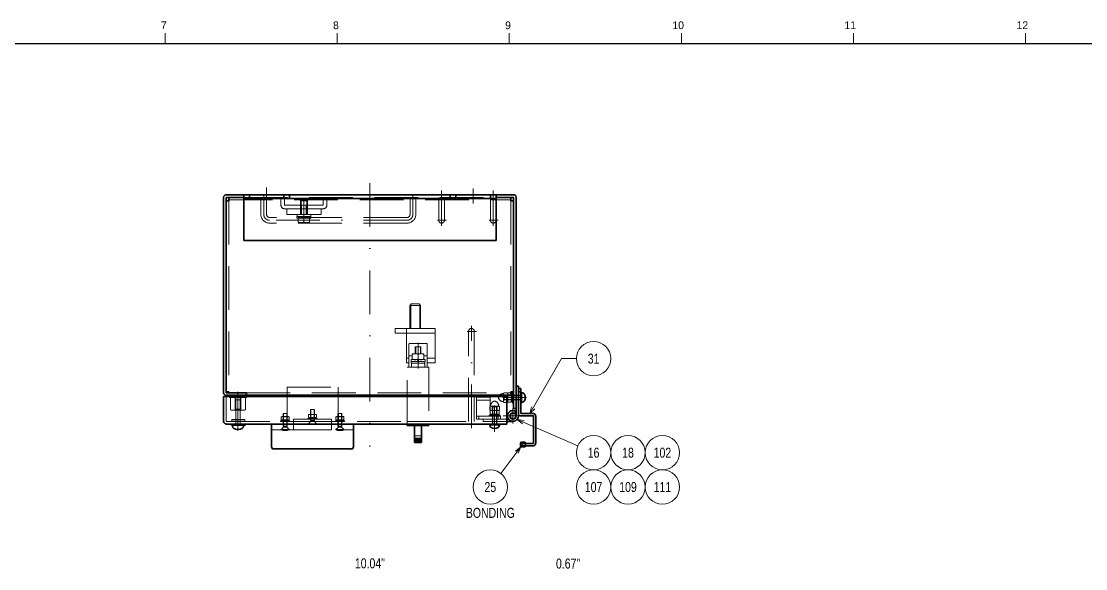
# Model space of a CAD drawing. Header units: millimetres. Extents: x 10 to 832, y 7 to 590.
# Drawn here: x 343.7 to 653, y 431.3 to 590.4 of the extents above; entities that cross this region are included whole.
import ezdxf
from ezdxf.enums import TextEntityAlignment as Align

# ---------------------------------------------------------------- set-up
doc = ezdxf.new("R2010")
doc.units = ezdxf.units.MM
doc.linetypes.add('DASHDOT', pattern=[25.3, 12.7, -6.3, 0, -6.3])
doc.linetypes.add('DASHED', pattern=[19, 12.7, -6.3])
for name, color, linetype in [('GR1_01', 7, 'Continuous'), ('GR1_02', 7, 'Continuous'), ('GR1_03', 7, 'Continuous'), ('GR1_04', 7, 'Continuous'), ('GR1_05', 7, 'Continuous'), ('GR1_07', 7, 'Continuous'), ('GR1_10', 7, 'Continuous'), ('GR1_11', 7, 'Continuous'), ('GR1_12', 7, 'Continuous'), ('GR1_13', 7, 'Continuous'), ('GR1_15', 7, 'Continuous'), ('GR1_16', 7, 'Continuous'), ('図面枠B6M', 7, 'Continuous')]:
    doc.layers.add(name, color=color, linetype=linetype)
doc.styles.add('HG丸ｺﾞｼｯｸM-PRO', font='')
doc.styles.get('HG丸ｺﾞｼｯｸM-PRO').set_extended_font_data('HG丸ｺﾞｼｯｸM-PRO')

# ---------------------------------------------------------------- blocks, each defined once
blk = doc.blocks.new('BLKF023')
at = {"layer": '図面枠B6M', "color": 4, "linetype": 'Continuous', "lineweight": 13}
for p, q in [((385.5, 587), (385.5, 584)), ((435.5, 587), (435.5, 584)), ((485.5, 587), (485.5, 584)), ((535.5, 587), (535.5, 584)), ((585.5, 587), (585.5, 584)), ((635.5, 587), (635.5, 584))]:
    blk.add_line(p, q, dxfattribs=at)
at = {"layer": '図面枠B6M', "color": 2, "linetype": 'Continuous', "lineweight": 25}
blk.add_line((35.5, 584), (831.5, 584), dxfattribs=at)
at = {"layer": '図面枠B6M', "color": 4, "linetype": 'Continuous', "lineweight": 13, "style": 'HG丸ｺﾞｼｯｸM-PRO', "width": 1.003994}
for s, height, p in [('7', 2.25, (384.29, 587.45)), ('8', 2.25, (434.29, 587.45)), ('9', 2.25, (484.29, 587.45)), ('10', 2.255, (532.9, 587.45)), ('11', 2.255, (582.9, 587.45)), ('12', 2.255, (632.9, 587.45))]:
    blk.add_text(s, height=height, dxfattribs=at).set_placement(p, align=Align.BOTTOM_LEFT)
blk = doc.blocks.new('BLKF093')
at = {"layer": 'GR1_01', "color": 3, "linetype": 'Continuous', "lineweight": 35}
for p, q in [((402.5, 474.1), (402.5, 481.33)), ((402.5, 481.33), (484.83, 481.33)), ((484.83, 473.33), (484.83, 481.33)), ((403.27, 473.33), (484.83, 473.33))]:
    blk.add_line(p, q, dxfattribs=at)
at = {"layer": 'GR1_01', "color": 4, "linetype": 'DASHED', "lineweight": 13}
for p, q in [((403.27, 481.33), (403.27, 474.1)), ((403.27, 474.1), (484.83, 474.1))]:
    blk.add_line(p, q, dxfattribs=at)
at = {"layer": 'GR1_01', "color": 3, "linetype": 'Continuous', "lineweight": 35}
blk.add_arc((403.27, 474.1), 0.767, 180, 270, dxfattribs=at)
blk = doc.blocks.new('BLKF094')
at = {"layer": 'GR1_07', "color": 3, "linetype": 'Continuous', "lineweight": 35}
for p, q in [((487.5, 475.68), (487.5, 484.35)), ((487.5, 484.35), (488.17, 484.35)), ((488.17, 484.35), (488.17, 475.68)), ((487.5, 476.97), (487.11, 476.43)), ((484.83, 474.77), (484.83, 474.1)), ((484.83, 474.77), (485.29, 474.77)), ((486.58, 474.1), (484.83, 474.1))]:
    blk.add_line(p, q, dxfattribs=at)
at = {"layer": 'GR1_07', "color": 4, "linetype": 'DASHDOT', "lineweight": 13}
for p, q in [((484.3, 481.02), (490.13, 481.02)), ((481.25, 477.04), (481.25, 471.1)), ((486.58, 477.85), (486.58, 473.52)), ((488.75, 475.68), (483.75, 475.68))]:
    blk.add_line(p, q, dxfattribs=at)
at = {"layer": 'GR1_07', "color": 4, "linetype": 'DASHED', "lineweight": 13}
for p, q in [((477.92, 474.1), (477.92, 474.77)), ((477.92, 474.77), (484.83, 474.77)), ((484.83, 474.1), (477.92, 474.1))]:
    blk.add_line(p, q, dxfattribs=at)
at = {"layer": 'GR1_07', "color": 3, "linetype": 'Continuous', "lineweight": 35}
for radius in [0.917, 0.833]:
    blk.add_circle((486.58, 475.68), radius, dxfattribs=at)
blk.add_arc((486.58, 475.68), 1.58, 54.6235, 0, dxfattribs=at)
blk = doc.blocks.new('BLKF095')
at = {"layer": 'GR1_02', "color": 3, "linetype": 'Continuous', "lineweight": 35}
for p, q in [((403.27, 538.23), (403.27, 482.67)), ((403.27, 538.23), (404.03, 538.23)), ((404.03, 539.23), (408.33, 539.23)), ((404.03, 538.47), (404.03, 539.23)), ((404.03, 538.47), (404.03, 538.23)), ((481.67, 539.23), (485.97, 539.23)), ((485.97, 538.47), (485.97, 539.23)), ((485.97, 538.47), (485.97, 538.23)), ((485.97, 538.23), (486.73, 538.23)), ((486.73, 538.23), (486.73, 482.67)), ((403.27, 482.67), (404.03, 482.67)), ((404.03, 482.67), (404.03, 482.43)), ((485.97, 482.67), (486.73, 482.67)), ((485.97, 482.67), (485.97, 482.43)), ((404.03, 482.43), (409.17, 482.43)), ((409.17, 481.67), (409.17, 482.43)), ((409.17, 481.67), (485.97, 481.67)), ((485.97, 481.67), (485.97, 482.43))]:
    blk.add_line(p, q, dxfattribs=at)
at = {"layer": 'GR1_02', "color": 4, "linetype": 'DASHED', "lineweight": 13}
for p, q in [((404.03, 538.47), (485.97, 538.47)), ((404.03, 538.23), (404.03, 482.67)), ((408.33, 539.23), (481.67, 539.23)), ((485.97, 538.23), (485.97, 482.67)), ((409.17, 482.43), (485.97, 482.43))]:
    blk.add_line(p, q, dxfattribs=at)
blk = doc.blocks.new('BLKF096')
at = {"layer": 'GR1_10', "color": 4, "linetype": 'DASHED', "lineweight": 13}
for p, q in [((480.08, 477.27), (479.9, 477.16)), ((479.9, 477.16), (479.9, 476.3)), ((482.42, 477.27), (480.08, 477.27)), ((480.58, 477.16), (480.58, 476.3)), ((481.92, 477.16), (481.92, 476.3)), ((482.6, 477.16), (482.42, 477.27)), ((482.6, 476.3), (482.6, 477.16)), ((482.83, 475.87), (479.67, 475.87)), ((479.67, 475.87), (479.67, 475.6)), ((479.67, 475.6), (482.83, 475.6)), ((479.9, 476.3), (480.08, 476.2)), ((482.52, 476.2), (479.98, 476.2)), ((479.98, 476.2), (479.98, 475.87)), ((479.98, 475.87), (482.52, 475.87)), ((480.08, 476.2), (482.42, 476.2)), ((481.25, 476.2), (481.06, 475.87)), ((481.44, 476.2), (481.25, 475.87)), ((482.42, 476.2), (482.6, 476.3)), ((482.52, 475.87), (482.52, 476.2)), ((482.83, 475.6), (482.83, 475.87))]:
    blk.add_line(p, q, dxfattribs=at)
for centre, radius, start, end in [((480.24, 476.67), 0.596, 55.6158, 124.3842), ((481.25, 475.04), 2.23, 72.412, 107.588), ((482.26, 476.67), 0.596, 55.6158, 124.3842), ((480.24, 476.8), 0.596, 235.6158, 304.3842), ((481.25, 478.43), 2.23, 252.412, 287.588), ((482.26, 476.8), 0.596, 235.6158, 304.3842)]:
    blk.add_arc(centre, radius, start, end, dxfattribs=at)
blk = doc.blocks.new('BLKF097')
at = {"layer": 'GR1_10', "color": 4, "linetype": 'DASHED', "lineweight": 13}
for p, q in [((479.86, 478.4), (480.05, 478.5)), ((479.86, 478.4), (479.86, 477.37)), ((480.05, 477.27), (479.86, 477.37)), ((480.05, 478.5), (480.21, 478.5)), ((480.05, 477.27), (480.21, 477.27)), ((480.21, 478.5), (481.25, 478.5)), ((480.21, 477.27), (481.25, 477.27)), ((480.56, 478.4), (480.56, 477.37)), ((481.25, 478.5), (482.29, 478.5)), ((481.25, 477.27), (482.29, 477.27)), ((481.94, 478.4), (481.94, 477.37)), ((482.29, 478.5), (482.45, 478.5)), ((482.29, 477.27), (482.45, 477.27)), ((482.45, 478.5), (482.64, 478.4)), ((482.64, 477.37), (482.45, 477.27)), ((482.64, 478.4), (482.64, 477.37))]:
    blk.add_line(p, q, dxfattribs=at)
for centre, start, end in [((481.6, 478.5), 102.9987, 180), ((480.9, 478.5), 0, 77.0013)]:
    blk.add_arc(centre, 1.55, start, end, dxfattribs=at)
for points in [[(479.86, 478.4), (479.97, 478.46), (480.09, 478.5), (480.21, 478.5)], [(480.56, 477.37), (480.44, 477.31), (480.33, 477.27), (480.21, 477.27)], [(481.94, 478.4), (482.06, 478.46), (482.17, 478.5), (482.29, 478.5)], [(482.64, 477.37), (482.53, 477.31), (482.41, 477.27), (482.29, 477.27)]]:
    blk.add_open_spline(points, degree=3, dxfattribs=at)
for points in [[(480.21, 477.27), (480.15, 477.27), (480.09, 477.28), (479.97, 477.31), (479.92, 477.34), (479.86, 477.37)], [(480.21, 478.5), (480.27, 478.5), (480.33, 478.49), (480.44, 478.46), (480.5, 478.43), (480.56, 478.4)], [(480.56, 478.4), (480.67, 478.43), (480.78, 478.46), (481.02, 478.49), (481.13, 478.5), (481.25, 478.5)], [(480.56, 477.37), (480.67, 477.34), (480.78, 477.31), (481.02, 477.28), (481.13, 477.27), (481.25, 477.27)], [(481.25, 478.5), (481.37, 478.5), (481.49, 478.49), (481.72, 478.46), (481.83, 478.43), (481.94, 478.4)], [(481.25, 477.27), (481.37, 477.27), (481.49, 477.28), (481.72, 477.31), (481.83, 477.34), (481.94, 477.37)], [(482.29, 477.27), (482.23, 477.27), (482.17, 477.28), (482.06, 477.31), (482, 477.34), (481.94, 477.37)], [(482.29, 478.5), (482.35, 478.5), (482.41, 478.49), (482.53, 478.46), (482.58, 478.43), (482.64, 478.4)]]:
    blk.add_open_spline(points, degree=3, knots=[0, 0, 0, 0, 0.5, 0.5, 1, 1, 1, 1], dxfattribs=at)
blk = doc.blocks.new('BLKF098')
at = {"layer": 'GR1_10', "color": 4, "linetype": 'DASHED', "lineweight": 13}
for p, q in [((480.58, 473.33), (480.58, 478.37)), ((480.58, 478.37), (481.92, 478.37)), ((480.72, 473.33), (480.72, 478.37)), ((481.78, 473.33), (481.78, 478.37)), ((481.92, 473.33), (481.92, 478.37)), ((480.58, 473.33), (481.92, 473.33))]:
    blk.add_line(p, q, dxfattribs=at)
at = {"layer": 'GR1_10', "color": 4, "linetype": 'DASHDOT', "lineweight": 13}
blk.add_line((481.25, 471.7), (481.25, 478.7), dxfattribs=at)
at = {"layer": 'GR1_10', "color": 3, "linetype": 'Continuous', "lineweight": 35}
for p, q in [((479.67, 473.07), (479.67, 473.33)), ((479.67, 473.33), (482.83, 473.33)), ((482.83, 473.33), (482.83, 473.07)), ((482.83, 473.07), (479.67, 473.07)), ((479.92, 473.07), (479.92, 472.78)), ((479.92, 473.07), (482.58, 473.07)), ((482.58, 473.07), (482.58, 472.78))]:
    blk.add_line(p, q, dxfattribs=at)
for centre, radius, start, end in [((480.46, 472.78), 0.542, 180, 240.8446), ((481.25, 474.2), 2.17, 240.8446, 299.1554), ((482.04, 472.78), 0.542, 299.1554, 0)]:
    blk.add_arc(centre, radius, start, end, dxfattribs=at)
blk = doc.blocks.new('BLKF099')
at = {"layer": 'GR1_10', "color": 4, "linetype": 'DASHED', "lineweight": 13}
for p, q in [((486.47, 482.6), (486.47, 479.43)), ((486.73, 482.6), (486.47, 482.6)), ((486.73, 479.43), (486.73, 482.6)), ((485.17, 482.36), (485.07, 482.18)), ((485.07, 482.18), (485.07, 479.85)), ((485.07, 479.85), (485.17, 479.67)), ((486.03, 482.36), (485.17, 482.36)), ((485.17, 481.69), (486.03, 481.69)), ((485.17, 480.34), (486.03, 480.34)), ((485.17, 479.67), (486.03, 479.67)), ((486.13, 482.18), (486.03, 482.36)), ((486.03, 479.67), (486.13, 479.85)), ((486.13, 482.28), (486.13, 479.75)), ((486.47, 482.28), (486.13, 482.28)), ((486.13, 479.85), (486.13, 482.18)), ((486.13, 481.21), (486.47, 481.02)), ((486.13, 481.02), (486.47, 480.82)), ((486.13, 479.75), (486.47, 479.75)), ((486.47, 479.75), (486.47, 482.28)), ((486.47, 479.43), (486.73, 479.43))]:
    blk.add_line(p, q, dxfattribs=at)
for centre, radius, start, end in [((485.66, 482.03), 0.596, 145.6158, 214.3842), ((487.3, 481.02), 2.23, 162.412, 197.588), ((485.66, 480.01), 0.596, 145.6158, 214.3842), ((485.54, 482.03), 0.596, 325.6158, 34.3842), ((483.9, 481.02), 2.23, 342.412, 17.588), ((485.54, 480.01), 0.596, 325.6158, 34.3842)]:
    blk.add_arc(centre, radius, start, end, dxfattribs=at)
blk = doc.blocks.new('BLKF100')
at = {"layer": 'GR1_10', "color": 4, "linetype": 'DASHED', "lineweight": 13}
for p, q in [((483.83, 482.22), (483.94, 482.41)), ((483.83, 482.06), (483.83, 482.22)), ((483.83, 481.02), (483.83, 482.06)), ((483.83, 479.97), (483.83, 481.02)), ((483.83, 479.81), (483.83, 479.97)), ((483.94, 479.63), (483.83, 479.81)), ((483.94, 482.41), (484.96, 482.41)), ((483.94, 481.71), (484.96, 481.71)), ((483.94, 480.32), (484.96, 480.32)), ((483.94, 479.63), (484.96, 479.63)), ((484.96, 482.41), (485.07, 482.22)), ((485.07, 479.81), (484.96, 479.63)), ((485.07, 482.06), (485.07, 482.22)), ((485.07, 481.02), (485.07, 482.06)), ((485.07, 479.97), (485.07, 481.02)), ((485.07, 479.81), (485.07, 479.97))]:
    blk.add_line(p, q, dxfattribs=at)
for centre, start, end in [((483.83, 480.67), 90, 167.0013), ((483.83, 481.37), 192.9987, 270)]:
    blk.add_arc(centre, 1.55, start, end, dxfattribs=at)
for points in [[(483.83, 482.06), (483.83, 482.12), (483.84, 482.18), (483.88, 482.29), (483.9, 482.35), (483.94, 482.41)], [(483.83, 481.02), (483.83, 481.13), (483.84, 481.25), (483.88, 481.49), (483.9, 481.6), (483.94, 481.71)], [(483.94, 480.32), (483.9, 480.44), (483.88, 480.55), (483.84, 480.78), (483.83, 480.9), (483.83, 481.02)], [(483.83, 479.97), (483.83, 480.03), (483.84, 480.09), (483.88, 480.21), (483.9, 480.27), (483.94, 480.32)], [(485.07, 482.06), (485.07, 482), (485.06, 481.94), (485.02, 481.82), (484.99, 481.77), (484.96, 481.71)], [(485.07, 481.02), (485.07, 481.13), (485.06, 481.25), (485.02, 481.49), (484.99, 481.6), (484.96, 481.71)], [(484.96, 480.32), (484.99, 480.44), (485.02, 480.55), (485.06, 480.78), (485.07, 480.9), (485.07, 481.02)], [(485.07, 479.97), (485.07, 479.92), (485.06, 479.86), (485.02, 479.74), (484.99, 479.68), (484.96, 479.63)]]:
    blk.add_open_spline(points, degree=3, knots=[0, 0, 0, 0, 0.5, 0.5, 1, 1, 1, 1], dxfattribs=at)
for points in [[(483.94, 481.71), (483.87, 481.82), (483.83, 481.94), (483.83, 482.06)], [(483.94, 479.63), (483.87, 479.74), (483.83, 479.86), (483.83, 479.97)], [(484.96, 482.41), (485.02, 482.29), (485.07, 482.18), (485.07, 482.06)], [(484.96, 480.32), (485.02, 480.21), (485.07, 480.09), (485.07, 479.97)]]:
    blk.add_open_spline(points, degree=3, dxfattribs=at)
blk = doc.blocks.new('BLKF102')
at = {"layer": 'GR1_04', "color": 4, "linetype": 'DASHED', "lineweight": 13}
for p, q in [((457.07, 489.83), (457.07, 490.67)), ((457.4, 491), (460.6, 491)), ((460.93, 489.83), (460.93, 490.67))]:
    blk.add_line(p, q, dxfattribs=at)
for centre, start, end in [((457.4, 490.67), 90, 180), ((460.6, 490.67), 0, 90)]:
    blk.add_arc(centre, 0.333, start, end, dxfattribs=at)
blk = doc.blocks.new('BLKF103')
at = {"layer": 'GR1_04', "color": 4, "linetype": 'DASHED', "lineweight": 13}
for p, q in [((458.17, 493.77), (458.17, 495.77)), ((459.83, 495.77), (458.17, 495.77)), ((458.33, 493.77), (458.33, 495.77)), ((459.67, 493.77), (459.67, 495.77)), ((459.83, 493.77), (459.83, 495.77))]:
    blk.add_line(p, q, dxfattribs=at)
blk = doc.blocks.new('BLKF104')
at = {"layer": 'GR1_04', "color": 4, "linetype": 'DASHED', "lineweight": 13}
for p, q in [((456.97, 492.04), (461.03, 492.04)), ((456.97, 491.54), (456.97, 492.04)), ((457.33, 493.77), (460.67, 493.77)), ((457.33, 492.04), (457.33, 493.77)), ((460.67, 492.04), (457.33, 492.04)), ((458.71, 492.04), (459, 491.54)), ((459, 493.62), (459, 492.04)), ((459, 492.04), (459.29, 491.54)), ((460.67, 493.77), (460.67, 492.04)), ((461.03, 492.04), (461.03, 491.54)), ((461.03, 491.54), (456.97, 491.54)), ((457, 491.54), (461, 491.54)), ((457, 491), (457, 491.54)), ((461, 491), (457, 491)), ((461, 491.54), (461, 491))]:
    blk.add_line(p, q, dxfattribs=at)
for centre, start, end in [((458.17, 491.36), 69.7438, 110.2562), ((458.17, 494.44), 249.7438, 290.2562), ((459.83, 491.36), 69.7438, 110.2562), ((459.83, 494.44), 249.7438, 290.2562)]:
    blk.add_arc(centre, 2.41, start, end, dxfattribs=at)
blk = doc.blocks.new('BLKF101')
at = {"layer": 'GR1_04', "color": 4, "linetype": 'DASHED', "lineweight": 13}
for p, q in [((456.33, 489.83), (456.33, 496.57)), ((456.5, 496.73), (461.5, 496.73)), ((461.67, 489.83), (461.67, 496.57)), ((456.33, 493.17), (457.33, 493.17)), ((460.67, 493.17), (461.67, 493.17)), ((455.82, 489.83), (462.17, 489.83)), ((455.82, 473.33), (455.82, 489.83)), ((462.17, 489.83), (462.17, 473.33)), ((455.82, 474.1), (462.17, 474.1)), ((455.82, 472.92), (455.82, 472.92)), ((458, 469.87), (460, 469.87))]:
    blk.add_line(p, q, dxfattribs=at)
at = {"layer": 'GR1_04', "color": 4, "linetype": 'DASHDOT', "lineweight": 13}
blk.add_line((459, 489.47), (459, 496.96), dxfattribs=at)
at = {"layer": 'GR1_04', "color": 3, "linetype": 'Continuous', "lineweight": 35}
for p, q in [((455.82, 472.92), (455.82, 473.33)), ((462.17, 473.33), (462.17, 472.92)), ((462.17, 472.92), (455.82, 472.92)), ((458, 472.92), (458, 467.96)), ((460, 467.96), (460, 472.92)), ((460, 469.09), (458, 469.09)), ((460, 468.59), (458, 468.59)), ((460, 468.29), (458, 468.29)), ((460, 468.09), (458, 468.09)), ((460, 467.99), (458, 467.99)), ((458, 467.96), (460, 467.96))]:
    blk.add_line(p, q, dxfattribs=at)
at = {"layer": 'GR1_04', "color": 4, "linetype": 'DASHED', "lineweight": 13}
for centre, start, end in [((456.5, 496.57), 90, 180), ((461.5, 496.57), 0, 90)]:
    blk.add_arc(centre, 0.167, start, end, dxfattribs=at)
for name in ['BLKF103', 'BLKF104', 'BLKF102']:
    blk.add_blockref(name, (0, 0), dxfattribs=at)
blk = doc.blocks.new('BLKF147')
at = {"layer": 'GR1_03', "color": 3, "linetype": 'Continuous', "lineweight": 35}
for p, q in [((404.77, 473), (404.77, 473.33)), ((404.77, 473.33), (408.77, 473.33)), ((408.77, 473.33), (408.77, 473)), ((408.77, 473), (404.77, 473))]:
    blk.add_line(p, q, dxfattribs=at)
blk = doc.blocks.new('BLKF148')
at = {"layer": 'GR1_03', "color": 4, "linetype": 'DASHED', "lineweight": 13}
for p, q in [((404.85, 474.17), (404.85, 474.6)), ((404.85, 474.6), (408.68, 474.6)), ((408.68, 474.17), (404.85, 474.17)), ((408.68, 474.6), (408.68, 474.17))]:
    blk.add_line(p, q, dxfattribs=at)
blk = doc.blocks.new('BLKF150')
at = {"layer": 'GR1_03', "color": 4, "linetype": 'DASHED', "lineweight": 13}
for p, q in [((404.5, 477.5), (404.5, 481)), ((404.5, 481), (404.7, 481)), ((404.7, 481.33), (408.63, 481.33)), ((404.7, 481), (404.7, 481.33)), ((408.63, 481.33), (408.63, 481)), ((408.63, 481), (408.83, 481)), ((408.83, 481), (408.83, 477.5)), ((404.67, 477.33), (404.5, 477.5)), ((408.67, 477.33), (404.67, 477.33)), ((408.83, 477.5), (408.67, 477.33))]:
    blk.add_line(p, q, dxfattribs=at)
blk = doc.blocks.new('BLKF149')
at = {"layer": 'GR1_03', "color": 4, "linetype": 'DASHDOT', "lineweight": 13}
blk.add_line((406.67, 482.67), (406.67, 472), dxfattribs=at)
at = {"layer": 'GR1_03', "color": 4, "linetype": 'DASHED', "lineweight": 13}
for p, q in [((405.83, 477.5), (405.83, 481.33)), ((406, 477.5), (406, 481.33)), ((407.33, 477.5), (407.33, 481.33)), ((407.5, 477.5), (407.5, 481.33)), ((405.67, 477.33), (405.83, 477.5)), ((405.83, 477.5), (407.5, 477.5)), ((407.67, 477.33), (407.5, 477.5))]:
    blk.add_line(p, q, dxfattribs=at)
blk.add_blockref('BLKF150', (0, 0), dxfattribs=at)
blk = doc.blocks.new('BLKF151')
at = {"layer": 'GR1_03', "color": 4, "linetype": 'DASHED', "lineweight": 13}
for p, q in [((404.17, 481), (404.17, 481.67)), ((409.17, 481.67), (404.17, 481.67)), ((409.17, 481), (404.17, 481)), ((409.17, 481.67), (409.17, 481))]:
    blk.add_line(p, q, dxfattribs=at)
blk = doc.blocks.new('BLKF152')
at = {"layer": 'GR1_03', "color": 4, "linetype": 'DASHED', "lineweight": 13}
for p, q in [((406.23, 480.4), (405.85, 480.02)), ((405.85, 477.67), (405.85, 480.02)), ((406.07, 473), (406.07, 480.23)), ((406.23, 480.4), (407.1, 480.4)), ((407.48, 480.02), (407.1, 480.4)), ((407.27, 473), (407.27, 480.23)), ((407.48, 477.67), (407.48, 480.02)), ((407.48, 477.67), (405.85, 477.67))]:
    blk.add_line(p, q, dxfattribs=at)
at = {"layer": 'GR1_03', "color": 4, "linetype": 'DASHDOT', "lineweight": 13}
blk.add_line((406.67, 471.35), (406.67, 481.02), dxfattribs=at)
at = {"layer": 'GR1_03', "color": 3, "linetype": 'Continuous', "lineweight": 35}
for p, q in [((405.08, 473), (405.08, 472.66)), ((405.08, 473), (408.25, 473)), ((408.25, 473), (408.25, 472.66))]:
    blk.add_line(p, q, dxfattribs=at)
for centre, radius, start, end in [((405.75, 472.66), 0.667, 180, 242.7204), ((406.67, 474.43), 2.67, 242.7204, 297.2796), ((407.58, 472.66), 0.667, 297.2796, 0)]:
    blk.add_arc(centre, radius, start, end, dxfattribs=at)
blk = doc.blocks.new('BLKF226')
at = {"layer": 'GR1_02', "color": 4, "linetype": 'DASHDOT', "lineweight": 13}
for p, q in [((415, 542.06), (415, 537.7)), ((475, 541.76), (475, 537.4))]:
    blk.add_line(p, q, dxfattribs=at)
at = {"layer": 'GR1_02', "color": 3, "linetype": 'Continuous', "lineweight": 35}
for p, q in [((408.33, 540), (421.67, 540)), ((408.33, 540), (408.33, 526.67)), ((408.33, 538.93), (481.67, 538.93)), ((410, 540), (410, 538.93)), ((420, 540), (420, 538.93)), ((421.67, 540), (421.67, 538.93)), ((468.33, 540), (468.33, 538.93)), ((468.33, 540), (481.67, 540)), ((470, 540), (470, 538.93)), ((480, 540), (480, 538.93)), ((481.67, 540), (481.67, 526.67)), ((408.33, 526.67), (481.67, 526.67))]:
    blk.add_line(p, q, dxfattribs=at)
blk = doc.blocks.new('BLKF239')
at = {"layer": 'GR1_02', "color": 3, "linetype": 'Continuous', "lineweight": 35}
for p, q in [((402.5, 482.43), (402.5, 539.23)), ((403.27, 540), (486.73, 540)), ((403.27, 539.23), (403.27, 482.43)), ((403.27, 539.23), (408.33, 539.23)), ((481.67, 539.23), (486.73, 539.23)), ((486.73, 481.67), (486.73, 539.23)), ((487.5, 477.83), (487.5, 539.23)), ((403.27, 482.43), (409.17, 482.43)), ((403.27, 481.67), (409.17, 481.67)), ((409.17, 482.43), (409.17, 481.67)), ((486.73, 477.83), (486.73, 481.67)), ((486.73, 477.83), (487.5, 477.83))]:
    blk.add_line(p, q, dxfattribs=at)
at = {"layer": 'GR1_02', "color": 4, "linetype": 'DASHED', "lineweight": 13}
blk.add_line((408.33, 539.23), (481.67, 539.23), dxfattribs=at)
at = {"layer": 'GR1_02', "color": 3, "linetype": 'Continuous', "lineweight": 35}
for centre, start, end in [((403.27, 539.23), 90, 180), ((486.73, 539.23), 0, 90), ((403.27, 482.43), 180, 270)]:
    blk.add_arc(centre, 0.767, start, end, dxfattribs=at)
blk = doc.blocks.new('BLKF284')
at = {"layer": 'GR1_12', "color": 3, "linetype": 'Continuous', "lineweight": 35}
for p, q in [((416.43, 473.33), (416.43, 466.73)), ((416.43, 473.33), (440.23, 473.33)), ((440.23, 473.33), (440.23, 466.73)), ((417.1, 466.07), (439.57, 466.07))]:
    blk.add_line(p, q, dxfattribs=at)
at = {"layer": 'GR1_12', "color": 4, "linetype": 'DASHED', "lineweight": 13}
blk.add_line((416.43, 471.67), (440.23, 471.67), dxfattribs=at)
at = {"layer": 'GR1_12', "color": 3, "linetype": 'Continuous', "lineweight": 35}
for centre, start, end in [((417.1, 466.73), 180, 270), ((439.57, 466.73), 270, 0)]:
    blk.add_arc(centre, 0.667, start, end, dxfattribs=at)
blk = doc.blocks.new('BLKF324')
at = {"layer": 'GR1_01', "color": 4, "linetype": 'DASHED', "lineweight": 13}
for p, q in [((473.67, 474.1), (473.67, 500.27)), ((475.33, 500.27), (475.33, 474.1))]:
    blk.add_line(p, q, dxfattribs=at)
blk.add_arc((474.5, 500.27), 0.833, 360, 180, dxfattribs=at)
blk = doc.blocks.new('BLKF323')
at = {"layer": 'GR1_01', "color": 4, "linetype": 'DASHDOT', "lineweight": 13}
for p, q in [((474.5, 472.08), (474.5, 501.91)), ((473.3, 500.27), (475.94, 500.27))]:
    blk.add_line(p, q, dxfattribs=at)
at = {"layer": 'GR1_01', "color": 4, "linetype": 'DASHED', "lineweight": 13}
blk.add_blockref('BLKF324', (0, 0), dxfattribs=at)
blk = doc.blocks.new('BLKF325')
at = {"layer": 'GR1_05', "color": 4, "linetype": 'DASHED', "lineweight": 13}
for p, q in [((456.58, 507.82), (457, 508.23)), ((456.58, 507.82), (459.75, 507.82)), ((456.58, 501.13), (456.58, 507.82)), ((456.87, 501.13), (456.87, 508.1)), ((457, 508.23), (459.34, 508.23)), ((459.75, 507.82), (459.34, 508.23)), ((459.47, 501.13), (459.47, 508.1)), ((459.75, 501.13), (459.75, 507.82)), ((452.33, 499.77), (452.33, 501.1)), ((464, 501.1), (452.33, 501.1)), ((455.67, 491.1), (455.67, 501.1)), ((464, 491.1), (464, 501.1)), ((464, 499.77), (452.33, 499.77)), ((456.33, 492.43), (455.67, 492.43)), ((464, 492.43), (461.67, 492.43)), ((456.33, 491.1), (455.67, 491.1)), ((464, 491.1), (461.67, 491.1))]:
    blk.add_line(p, q, dxfattribs=at)
blk = doc.blocks.new('BLKF326')
at = {"layer": 'GR1_03', "color": 4, "linetype": 'DASHED', "lineweight": 13}
for p, q in [((475.98, 474.77), (475.98, 481.1)), ((479.98, 481.1), (475.98, 481.1)), ((479.98, 480.27), (475.98, 480.27)), ((479.98, 475.6), (479.98, 481.1)), ((475.98, 475.6), (482.98, 475.6)), ((482.98, 474.77), (475.98, 474.77)), ((476.65, 474.77), (476.65, 475.6)), ((481.25, 475.9), (481.25, 474.56)), ((482.32, 475.6), (482.32, 474.77)), ((482.98, 475.6), (482.98, 474.77))]:
    blk.add_line(p, q, dxfattribs=at)
blk = doc.blocks.new('FXTIP_ARROW_S')
at = {"color": 0, "linetype": 'Continuous', "lineweight": -2}
for q in [(-1, 0), (-0.97, 0.26), (-0.97, -0.26)]:
    blk.add_line((0, 0), q, dxfattribs=at)
blk = doc.blocks.new('BLKF426')
at = {"layer": 'GR1_12', "color": 4, "linetype": 'DASHED', "lineweight": 13}
for p, q in [((420.92, 484.08), (435.74, 484.08)), ((420.92, 484.08), (420.92, 474.1)), ((435.74, 484.08), (435.74, 474.1)), ((420.92, 474.1), (435.74, 474.1)), ((422.83, 474.77), (422.83, 474.1)), ((422.83, 474.77), (433.83, 474.77)), ((422.83, 474.1), (422.83, 471.63)), ((422.83, 474.1), (422.83, 471.63)), ((433.83, 474.77), (433.83, 474.1)), ((433.83, 474.1), (433.83, 471.63)), ((422.83, 471.63), (433.83, 471.63))]:
    blk.add_line(p, q, dxfattribs=at)
blk = doc.blocks.new('BLKF427')
at = {"layer": 'GR1_12', "color": 4, "linetype": 'DASHED', "lineweight": 13}
for p, q in [((419.78, 472.68), (419.78, 476.43)), ((420.95, 476.43), (419.78, 476.43)), ((419.9, 472.45), (419.9, 476.43)), ((420.83, 472.45), (420.83, 476.43)), ((420.95, 472.68), (420.95, 476.43)), ((419.2, 471.75), (419.9, 472.45)), ((419.2, 471.67), (419.2, 471.75)), ((421.53, 471.75), (419.2, 471.75)), ((421.53, 471.67), (419.2, 471.67)), ((419.9, 472.45), (419.78, 472.68)), ((420.95, 472.68), (419.78, 472.68)), ((420.83, 472.45), (419.9, 472.45)), ((420.83, 472.45), (420.95, 472.68)), ((421.53, 471.75), (420.83, 472.45)), ((421.53, 471.67), (421.53, 471.75))]:
    blk.add_line(p, q, dxfattribs=at)
blk.add_arc((420.37, 474.09), 2.69, 244.25, 295.75, dxfattribs=at)
blk = doc.blocks.new('BLKF428')
at = {"layer": 'GR1_12', "color": 4, "linetype": 'DASHED', "lineweight": 13}
for p, q in [((419.03, 474.27), (421.7, 474.27)), ((419.03, 474.1), (419.03, 474.27)), ((421.7, 474.1), (419.03, 474.1)), ((419.21, 475.38), (419.37, 475.47)), ((419.21, 474.62), (419.21, 475.38)), ((419.37, 474.53), (419.21, 474.62)), ((419.27, 474.53), (421.47, 474.53)), ((419.27, 474.27), (419.27, 474.53)), ((421.47, 474.27), (419.27, 474.27)), ((419.37, 475.47), (421.37, 475.47)), ((421.37, 474.53), (419.37, 474.53)), ((419.79, 475.38), (419.79, 474.62)), ((420.21, 474.53), (420.37, 474.27)), ((420.37, 474.53), (420.52, 474.27)), ((420.94, 475.38), (420.94, 474.62)), ((421.37, 475.47), (421.52, 475.38)), ((421.52, 474.62), (421.37, 474.53)), ((421.47, 474.53), (421.47, 474.27)), ((421.52, 475.38), (421.52, 474.62)), ((421.7, 474.27), (421.7, 474.1))]:
    blk.add_line(p, q, dxfattribs=at)
for centre, radius, start, end in [((419.5, 474.96), 0.511, 55.6158, 124.3842), ((419.5, 475.04), 0.511, 235.6158, 304.3842), ((420.37, 473.56), 1.91, 72.412, 107.588), ((420.37, 476.44), 1.91, 252.412, 287.588), ((421.23, 474.96), 0.511, 55.6158, 124.3842), ((421.23, 475.04), 0.511, 235.6158, 304.3842)]:
    blk.add_arc(centre, radius, start, end, dxfattribs=at)
blk = doc.blocks.new('BLKF429')
at = {"layer": 'GR1_12', "color": 4, "linetype": 'DASHED', "lineweight": 13}
for p, q in [((427, 474.93), (429.67, 474.93)), ((427, 474.77), (427, 474.93)), ((429.67, 474.77), (427, 474.77)), ((427.18, 476.04), (427.33, 476.13)), ((427.18, 475.29), (427.18, 476.04)), ((427.33, 475.2), (427.18, 475.29)), ((427.23, 475.2), (429.43, 475.2)), ((427.23, 474.93), (427.23, 475.2)), ((429.43, 474.93), (427.23, 474.93)), ((427.33, 476.13), (429.33, 476.13)), ((429.33, 475.2), (427.33, 475.2)), ((427.76, 476.04), (427.76, 475.29)), ((428.18, 475.2), (428.33, 474.93)), ((428.33, 475.2), (428.49, 474.93)), ((428.91, 476.04), (428.91, 475.29)), ((429.33, 476.13), (429.49, 476.04)), ((429.49, 475.29), (429.33, 475.2)), ((429.43, 475.2), (429.43, 474.93)), ((429.49, 476.04), (429.49, 475.29)), ((429.67, 474.93), (429.67, 474.77))]:
    blk.add_line(p, q, dxfattribs=at)
for centre, radius, start, end in [((427.47, 475.62), 0.511, 55.6158, 124.3842), ((427.47, 475.71), 0.511, 235.6158, 304.3842), ((428.33, 474.22), 1.91, 72.412, 107.588), ((428.33, 477.11), 1.91, 252.412, 287.588), ((429.2, 475.62), 0.511, 55.6158, 124.3842), ((429.2, 475.71), 0.511, 235.6158, 304.3842)]:
    blk.add_arc(centre, radius, start, end, dxfattribs=at)
blk = doc.blocks.new('BLKF430')
at = {"layer": 'GR1_12', "color": 4, "linetype": 'DASHED', "lineweight": 13}
for p, q in [((435.72, 472.68), (435.72, 476.43)), ((436.88, 476.43), (435.72, 476.43)), ((435.83, 472.45), (435.83, 476.43)), ((436.77, 472.45), (436.77, 476.43)), ((436.88, 472.68), (436.88, 476.43)), ((435.13, 471.75), (435.83, 472.45)), ((435.13, 471.67), (435.13, 471.75)), ((437.47, 471.75), (435.13, 471.75)), ((437.47, 471.67), (435.13, 471.67)), ((435.83, 472.45), (435.72, 472.68)), ((436.88, 472.68), (435.72, 472.68)), ((436.77, 472.45), (435.83, 472.45)), ((436.77, 472.45), (436.88, 472.68)), ((437.47, 471.75), (436.77, 472.45)), ((437.47, 471.67), (437.47, 471.75))]:
    blk.add_line(p, q, dxfattribs=at)
blk.add_arc((436.3, 474.09), 2.69, 244.25, 295.75, dxfattribs=at)
blk = doc.blocks.new('BLKF431')
at = {"layer": 'GR1_12', "color": 4, "linetype": 'DASHED', "lineweight": 13}
for p, q in [((434.97, 474.27), (437.63, 474.27)), ((434.97, 474.1), (434.97, 474.27)), ((437.63, 474.1), (434.97, 474.1)), ((435.15, 475.38), (435.3, 475.47)), ((435.15, 474.62), (435.15, 475.38)), ((435.3, 474.53), (435.15, 474.62)), ((435.2, 474.53), (437.4, 474.53)), ((435.2, 474.27), (435.2, 474.53)), ((437.4, 474.27), (435.2, 474.27)), ((435.3, 475.47), (437.3, 475.47)), ((437.3, 474.53), (435.3, 474.53)), ((435.72, 475.38), (435.72, 474.62)), ((436.15, 474.53), (436.3, 474.27)), ((436.3, 474.53), (436.45, 474.27)), ((436.88, 475.38), (436.88, 474.62)), ((437.3, 475.47), (437.45, 475.38)), ((437.45, 474.62), (437.3, 474.53)), ((437.4, 474.53), (437.4, 474.27)), ((437.45, 475.38), (437.45, 474.62)), ((437.63, 474.27), (437.63, 474.1))]:
    blk.add_line(p, q, dxfattribs=at)
for centre, radius, start, end in [((435.43, 474.96), 0.511, 55.6158, 124.3842), ((435.43, 475.04), 0.511, 235.6158, 304.3842), ((436.3, 473.56), 1.91, 72.412, 107.588), ((436.3, 476.44), 1.91, 252.412, 287.588), ((437.17, 474.96), 0.511, 55.6158, 124.3842), ((437.17, 475.04), 0.511, 235.6158, 304.3842)]:
    blk.add_arc(centre, radius, start, end, dxfattribs=at)
blk = doc.blocks.new('BLKF439')
at = {"layer": 'GR1_10', "color": 3, "linetype": 'Continuous', "lineweight": 35}
for p, q in [((489.1, 482.6), (488.83, 482.6)), ((488.83, 482.6), (488.83, 479.43)), ((489.1, 479.43), (489.1, 482.6)), ((488.83, 479.43), (489.1, 479.43)), ((489.1, 482.35), (489.39, 482.35)), ((489.1, 482.35), (489.1, 479.68)), ((489.1, 479.68), (489.39, 479.68))]:
    blk.add_line(p, q, dxfattribs=at)
at = {"layer": 'GR1_10', "color": 4, "linetype": 'DASHDOT', "lineweight": 13}
blk.add_line((490.47, 481.02), (483.63, 481.02), dxfattribs=at)
at = {"layer": 'GR1_10', "color": 4, "linetype": 'DASHED', "lineweight": 13}
for p, q in [((488.83, 481.68), (483.97, 481.68)), ((483.97, 481.68), (483.97, 480.35)), ((488.83, 481.55), (483.97, 481.55)), ((488.83, 480.48), (483.97, 480.48)), ((488.83, 480.35), (483.97, 480.35)), ((488.83, 481.68), (488.83, 480.35))]:
    blk.add_line(p, q, dxfattribs=at)
at = {"layer": 'GR1_10', "color": 3, "linetype": 'Continuous', "lineweight": 35}
for centre, radius, start, end in [((489.39, 481.81), 0.542, 29.1554, 90), ((489.39, 480.23), 0.542, 270, 330.8446), ((487.97, 481.02), 2.17, 330.8446, 29.1554)]:
    blk.add_arc(centre, radius, start, end, dxfattribs=at)
blk = doc.blocks.new('BLKF446')
at = {"layer": 'GR1_12', "color": 4, "linetype": 'DASHED', "lineweight": 13}
for p, q in [((427.75, 474.35), (427.75, 477.57)), ((427.75, 477.57), (428.92, 477.57)), ((427.87, 474.12), (427.87, 477.57)), ((428.8, 474.12), (428.8, 477.57)), ((428.92, 474.35), (428.92, 477.57)), ((427.17, 473.42), (427.87, 474.12)), ((427.17, 473.33), (427.17, 473.42)), ((427.17, 473.42), (429.5, 473.42)), ((427.17, 473.33), (429.5, 473.33)), ((427.87, 474.12), (427.75, 474.35)), ((427.75, 474.35), (428.92, 474.35)), ((427.87, 474.12), (428.8, 474.12)), ((428.8, 474.12), (428.92, 474.35)), ((429.5, 473.42), (428.8, 474.12)), ((429.5, 473.33), (429.5, 473.42))]:
    blk.add_line(p, q, dxfattribs=at)
blk = doc.blocks.new('BLKF456')
at = {"layer": 'GR1_13', "color": 3, "linetype": 'Continuous', "lineweight": 35}
for p, q in [((488.17, 483.68), (488.17, 476.35)), ((488.17, 483.68), (488.83, 483.68)), ((488.17, 482.68), (488.83, 482.68)), ((488.83, 476.35), (488.83, 483.68)), ((492.5, 476.35), (488.83, 476.35)), ((488.83, 476.35), (489.1, 476.35)), ((492.5, 475.68), (488.83, 475.68)), ((492.5, 467.68), (492.5, 475.68)), ((493.17, 467.68), (493.17, 475.68)), ((489.17, 467.68), (489.17, 467.02)), ((492.5, 467.68), (489.17, 467.68)), ((490.17, 467.68), (490.17, 467.02)), ((492.5, 467.02), (489.17, 467.02))]:
    blk.add_line(p, q, dxfattribs=at)
at = {"layer": 'GR1_13', "color": 4, "linetype": 'DASHDOT', "lineweight": 13}
blk.add_line((489.72, 481.02), (487.22, 481.02), dxfattribs=at)
at = {"layer": 'GR1_13', "color": 3, "linetype": 'Continuous', "lineweight": 35}
for centre, start, end in [((488.83, 476.35), 180, 270), ((492.5, 475.68), 0, 90), ((492.5, 467.68), 270, 0)]:
    blk.add_arc(centre, 0.667, start, end, dxfattribs=at)
blk = doc.blocks.new('BLKF457')
at = {"layer": 'GR1_11', "color": 3, "linetype": 'Continuous', "lineweight": 35}
for p, q in [((488.77, 466.85), (488.77, 467.85)), ((488.93, 468.02), (490.1, 468.02)), ((489.17, 467.68), (490.1, 467.68)), ((489.17, 467.02), (489.17, 467.68)), ((490.1, 468.02), (490.1, 467.68)), ((488.93, 466.68), (490.1, 466.68)), ((489.17, 467.02), (490.1, 467.02)), ((490.1, 467.02), (490.1, 466.68))]:
    blk.add_line(p, q, dxfattribs=at)
for centre, start, end in [((488.93, 467.85), 90, 180), ((488.93, 466.85), 180, 270)]:
    blk.add_arc(centre, 0.167, start, end, dxfattribs=at)
blk = doc.blocks.new('BLKF521')
at = {"layer": 'GR1_02', "color": 4, "linetype": 'DASHED', "lineweight": 13}
for p, q in [((480, 539.23), (480, 532.57)), ((481.67, 532.57), (481.67, 539.23))]:
    blk.add_line(p, q, dxfattribs=at)
blk.add_arc((480.83, 532.57), 0.833, 180, 360, dxfattribs=at)
blk = doc.blocks.new('BLKF520')
at = {"layer": 'GR1_02', "color": 4, "linetype": 'DASHDOT', "lineweight": 13}
for p, q in [((480.83, 541.25), (480.83, 530.92)), ((479.63, 532.57), (482.28, 532.57))]:
    blk.add_line(p, q, dxfattribs=at)
at = {"layer": 'GR1_02', "color": 4, "linetype": 'DASHED', "lineweight": 13}
blk.add_blockref('BLKF521', (0, 0), dxfattribs=at)
blk = doc.blocks.new('BLKF523')
at = {"layer": 'GR1_02', "color": 4, "linetype": 'DASHED', "lineweight": 13}
for p, q in [((465, 539.23), (465, 532.57)), ((466.67, 532.57), (466.67, 539.23))]:
    blk.add_line(p, q, dxfattribs=at)
blk.add_arc((465.83, 532.57), 0.833, 180, 360, dxfattribs=at)
blk = doc.blocks.new('BLKF522')
at = {"layer": 'GR1_02', "color": 4, "linetype": 'DASHDOT', "lineweight": 13}
for p, q in [((465.83, 541.25), (465.83, 530.92)), ((464.63, 532.57), (467.28, 532.57))]:
    blk.add_line(p, q, dxfattribs=at)
at = {"layer": 'GR1_02', "color": 4, "linetype": 'DASHED', "lineweight": 13}
blk.add_blockref('BLKF523', (0, 0), dxfattribs=at)
blk = doc.blocks.new('BLKF526')
at = {"layer": 'GR1_02', "color": 4, "linetype": 'DASHED', "lineweight": 13}
for p, q in [((420.83, 534.23), (420.83, 535.9)), ((420.83, 535.9), (430.83, 535.9)), ((430.83, 535.9), (430.83, 534.23)), ((430.83, 534.23), (420.83, 534.23))]:
    blk.add_line(p, q, dxfattribs=at)
blk = doc.blocks.new('BLKF527')
at = {"layer": 'GR1_02', "color": 4, "linetype": 'DASHED', "lineweight": 13}
for p, q in [((419.17, 539.23), (420.23, 539.23)), ((419.17, 536.97), (419.17, 539.23)), ((420.23, 536.97), (420.23, 539.23)), ((431.43, 536.97), (431.43, 539.23)), ((431.43, 539.23), (432.5, 539.23)), ((432.5, 536.97), (432.5, 539.23)), ((420.23, 536.97), (431.43, 536.97)), ((420.23, 535.9), (431.43, 535.9))]:
    blk.add_line(p, q, dxfattribs=at)
for centre, start, end in [((420.23, 536.97), 180, 270), ((431.43, 536.97), 270, 360)]:
    blk.add_arc(centre, 1.07, start, end, dxfattribs=at)
blk = doc.blocks.new('BLKF528')
at = {"layer": 'GR1_02', "color": 4, "linetype": 'DASHED', "lineweight": 13}
for p, q in [((425, 534.23), (425, 536.97)), ((425.17, 534.23), (425.17, 536.97)), ((426.5, 534.23), (426.5, 536.97)), ((426.67, 534.23), (426.67, 536.97))]:
    blk.add_line(p, q, dxfattribs=at)
blk = doc.blocks.new('BLKF525')
at = {"layer": 'GR1_02', "color": 4, "linetype": 'DASHDOT', "lineweight": 13}
blk.add_line((425.83, 532.96), (425.83, 538.3), dxfattribs=at)
at = {"layer": 'GR1_02', "color": 4, "linetype": 'DASHED', "lineweight": 13}
for name in ['BLKF527', 'BLKF526', 'BLKF528']:
    blk.add_blockref(name, (0, 0), dxfattribs=at)
blk = doc.blocks.new('BLKF529')
at = {"layer": 'GR1_10', "color": 4, "linetype": 'DASHED', "lineweight": 13}
for p, q in [((424.83, 538.2), (425.17, 538.53)), ((424.83, 534.23), (424.83, 538.2)), ((424.83, 538.2), (426.83, 538.2)), ((425.03, 534.23), (425.03, 538.4)), ((425.17, 538.53), (426.5, 538.53)), ((426.83, 538.2), (426.5, 538.53)), ((426.63, 534.23), (426.63, 538.4)), ((426.83, 534.23), (426.83, 538.2)), ((423.8, 533.2), (423.8, 533.7)), ((423.8, 533.7), (427.87, 533.7)), ((427.87, 533.2), (423.8, 533.2)), ((423.83, 533.7), (423.83, 534.23)), ((423.83, 534.23), (427.83, 534.23)), ((427.83, 533.7), (423.83, 533.7)), ((427.5, 533.2), (424.17, 533.2)), ((424.17, 533.2), (424.17, 531.87)), ((425.54, 533.2), (425.83, 533.7)), ((425.83, 533.2), (426.12, 533.7)), ((425.83, 532.02), (425.83, 533.2)), ((427.5, 531.87), (427.5, 533.2)), ((427.83, 534.23), (427.83, 533.7)), ((427.87, 533.7), (427.87, 533.2)), ((424.17, 531.87), (427.5, 531.87))]:
    blk.add_line(p, q, dxfattribs=at)
for centre in [(425, 534.27), (426.67, 534.27)]:
    blk.add_arc(centre, 2.41, 249.7438, 290.2562, dxfattribs=at)
blk = doc.blocks.new('BLKF530')
at = {"layer": 'GR1_02', "color": 4, "linetype": 'DASHED', "lineweight": 13}
for p, q in [((413.33, 539.23), (415, 539.23)), ((413.33, 534.23), (413.33, 539.23)), ((415, 534.23), (415, 539.23)), ((456.67, 534.23), (456.67, 539.23)), ((456.67, 539.23), (458.33, 539.23)), ((458.33, 534.23), (458.33, 539.23)), ((455.83, 533.4), (415.83, 533.4)), ((455.83, 531.73), (415.83, 531.73))]:
    blk.add_line(p, q, dxfattribs=at)
at = {"layer": 'GR1_02', "color": 4, "linetype": 'DASHDOT', "lineweight": 13}
for p, q in [((414.17, 534.23), (414.17, 540.13)), ((457.5, 534.23), (457.5, 540.01)), ((455.83, 532.57), (415.83, 532.57))]:
    blk.add_line(p, q, dxfattribs=at)
at = {"layer": 'GR1_02', "color": 4, "linetype": 'DASHED', "lineweight": 13}
for centre, radius, start, end in [((415.83, 534.23), 2.5, 180, 270), ((415.83, 534.23), 0.833, 180, 270), ((455.83, 534.23), 2.5, 270, 0), ((455.83, 534.23), 0.833, 270, 0)]:
    blk.add_arc(centre, radius, start, end, dxfattribs=at)
at = {"layer": 'GR1_02', "color": 4, "linetype": 'DASHDOT', "lineweight": 13}
for centre, start, end in [((415.83, 534.23), 180, 270), ((455.83, 534.23), 270, 0)]:
    blk.add_arc(centre, 1.67, start, end, dxfattribs=at)

msp = doc.modelspace()

# ---------------------------------------------------------------- linework, layer by layer
at = {"layer": 'GR1_01', "color": 4, "linetype": 'DASHDOT', "lineweight": 13}
msp.add_line((445, 543.33), (445, 466.67), dxfattribs=at)
at = {"layer": 'GR1_15', "color": 4, "linetype": 'Continuous', "lineweight": 13}
for p, q in [((491.47, 476.35), (500.7, 492.34)), ((500.7, 492.34), (505, 492.34)), ((487.81, 474.68), (505.42, 467)), ((488.85, 466.71), (483.02, 458.99))]:
    msp.add_line(p, q, dxfattribs=at)
for centre in [(510, 492.34), (510, 465), (520, 465), (530, 465), (480, 455), (510, 455), (520, 455), (530, 455)]:
    msp.add_circle(centre, 5, dxfattribs=at)

# ---------------------------------------------------------------- block references
at = {"layer": 'GR1_01', "color": 4, "linetype": 'DASHDOT', "lineweight": 13}
msp.add_blockref('BLKF323', (0, 0), dxfattribs=at)
at = {"layer": 'GR1_01', "color": 3, "linetype": 'Continuous', "lineweight": 35}
msp.add_blockref('BLKF093', (0, 0), dxfattribs=at)
at = {"layer": 'GR1_02', "color": 3, "linetype": 'Continuous', "lineweight": 35}
for name in ['BLKF226', 'BLKF239', 'BLKF095']:
    msp.add_blockref(name, (0, 0), dxfattribs=at)
at = {"layer": 'GR1_02', "color": 4, "linetype": 'DASHED', "lineweight": 13}
for name in ['BLKF530', 'BLKF525']:
    msp.add_blockref(name, (0, 0), dxfattribs=at)
at = {"layer": 'GR1_02', "color": 4, "linetype": 'DASHDOT', "lineweight": 13}
for name in ['BLKF522', 'BLKF520']:
    msp.add_blockref(name, (0, 0), dxfattribs=at)
at = {"layer": 'GR1_03', "color": 4, "linetype": 'DASHED', "lineweight": 13}
for name in ['BLKF149', 'BLKF151', 'BLKF152', 'BLKF326', 'BLKF148']:
    msp.add_blockref(name, (0, 0), dxfattribs=at)
at = {"layer": 'GR1_03', "color": 3, "linetype": 'Continuous', "lineweight": 35}
msp.add_blockref('BLKF147', (0, 0), dxfattribs=at)
at = {"layer": 'GR1_04', "color": 4, "linetype": 'DASHED', "lineweight": 13}
msp.add_blockref('BLKF101', (0, 0), dxfattribs=at)
at = {"layer": 'GR1_05', "color": 4, "linetype": 'DASHED', "lineweight": 13}
msp.add_blockref('BLKF325', (0, 0), dxfattribs=at)
at = {"layer": 'GR1_07', "color": 3, "linetype": 'Continuous', "lineweight": 35}
msp.add_blockref('BLKF094', (0, 0), dxfattribs=at)
at = {"layer": 'GR1_10', "color": 4, "linetype": 'DASHED', "lineweight": 13}
for name in ['BLKF529', 'BLKF099', 'BLKF097', 'BLKF100', 'BLKF096']:
    msp.add_blockref(name, (0, 0), dxfattribs=at)
at = {"layer": 'GR1_10', "color": 3, "linetype": 'Continuous', "lineweight": 35}
for name in ['BLKF439', 'BLKF098']:
    msp.add_blockref(name, (0, 0), dxfattribs=at)
at = {"layer": 'GR1_11', "color": 3, "linetype": 'Continuous', "lineweight": 35}
msp.add_blockref('BLKF457', (0, 0), dxfattribs=at)
at = {"layer": 'GR1_12', "color": 4, "linetype": 'DASHED', "lineweight": 13}
for name in ['BLKF426', 'BLKF427', 'BLKF446', 'BLKF430', 'BLKF428', 'BLKF429', 'BLKF431']:
    msp.add_blockref(name, (0, 0), dxfattribs=at)
at = {"layer": 'GR1_12', "color": 3, "linetype": 'Continuous', "lineweight": 35}
msp.add_blockref('BLKF284', (0, 0), dxfattribs=at)
at = {"layer": 'GR1_13', "color": 3, "linetype": 'Continuous', "lineweight": 35}
msp.add_blockref('BLKF456', (0, 0), dxfattribs=at)
at = {"layer": 'GR1_15', "color": 4, "linetype": 'Continuous', "lineweight": 13, "xscale": 2, "yscale": 2}
for p, rotation in [((491.47, 476.35), 240.0000000000001), ((487.81, 474.68), 156.4212371179053), ((488.85, 466.71), 52.9084311395449)]:
    msp.add_blockref('FXTIP_ARROW_S', p, dxfattribs=dict(at, rotation=rotation))
at = {"layer": '図面枠B6M', "color": 4, "linetype": 'Continuous', "lineweight": 13}
msp.add_blockref('BLKF023', (0, 0), dxfattribs=at)

# ---------------------------------------------------------------- texts
at = {"layer": 'GR1_15', "color": 3, "linetype": 'Continuous', "lineweight": 35, "style": 'HG丸ｺﾞｼｯｸM-PRO', "width": 0.784542}
for s, p in [('31', (510, 492.34)), ('16', (510, 465)), ('18', (520, 465)), ('102', (530, 465)), ('25', (480, 455)), ('107', (510, 455)), ('109', (520, 455)), ('111', (530, 455))]:
    msp.add_text(s, height=2.909, rotation=0, dxfattribs=at).set_placement(p, align=Align.MIDDLE_CENTER)
at = {"layer": 'GR1_15', "color": 3, "linetype": 'Continuous', "lineweight": 35, "style": 'HG丸ｺﾞｼｯｸM-PRO', "width": 0.782848}
msp.add_text('BONDING', height=2.909, dxfattribs=at).set_placement((480, 447.5), align=Align.MIDDLE_CENTER)
at = {"layer": 'GR1_16', "color": 3, "linetype": 'Continuous', "lineweight": 35, "style": 'HG丸ｺﾞｼｯｸM-PRO'}
for s, width, p in [('10.04"', 0.784657, (445, 430.5)), ('0.67"', 0.784687, (502.59, 430.43))]:
    msp.add_text(s, height=2.909, rotation=0, dxfattribs=dict(at, width=width)).set_placement(p, align=Align.BOTTOM_CENTER)

doc.saveas('drawing.dxf')
